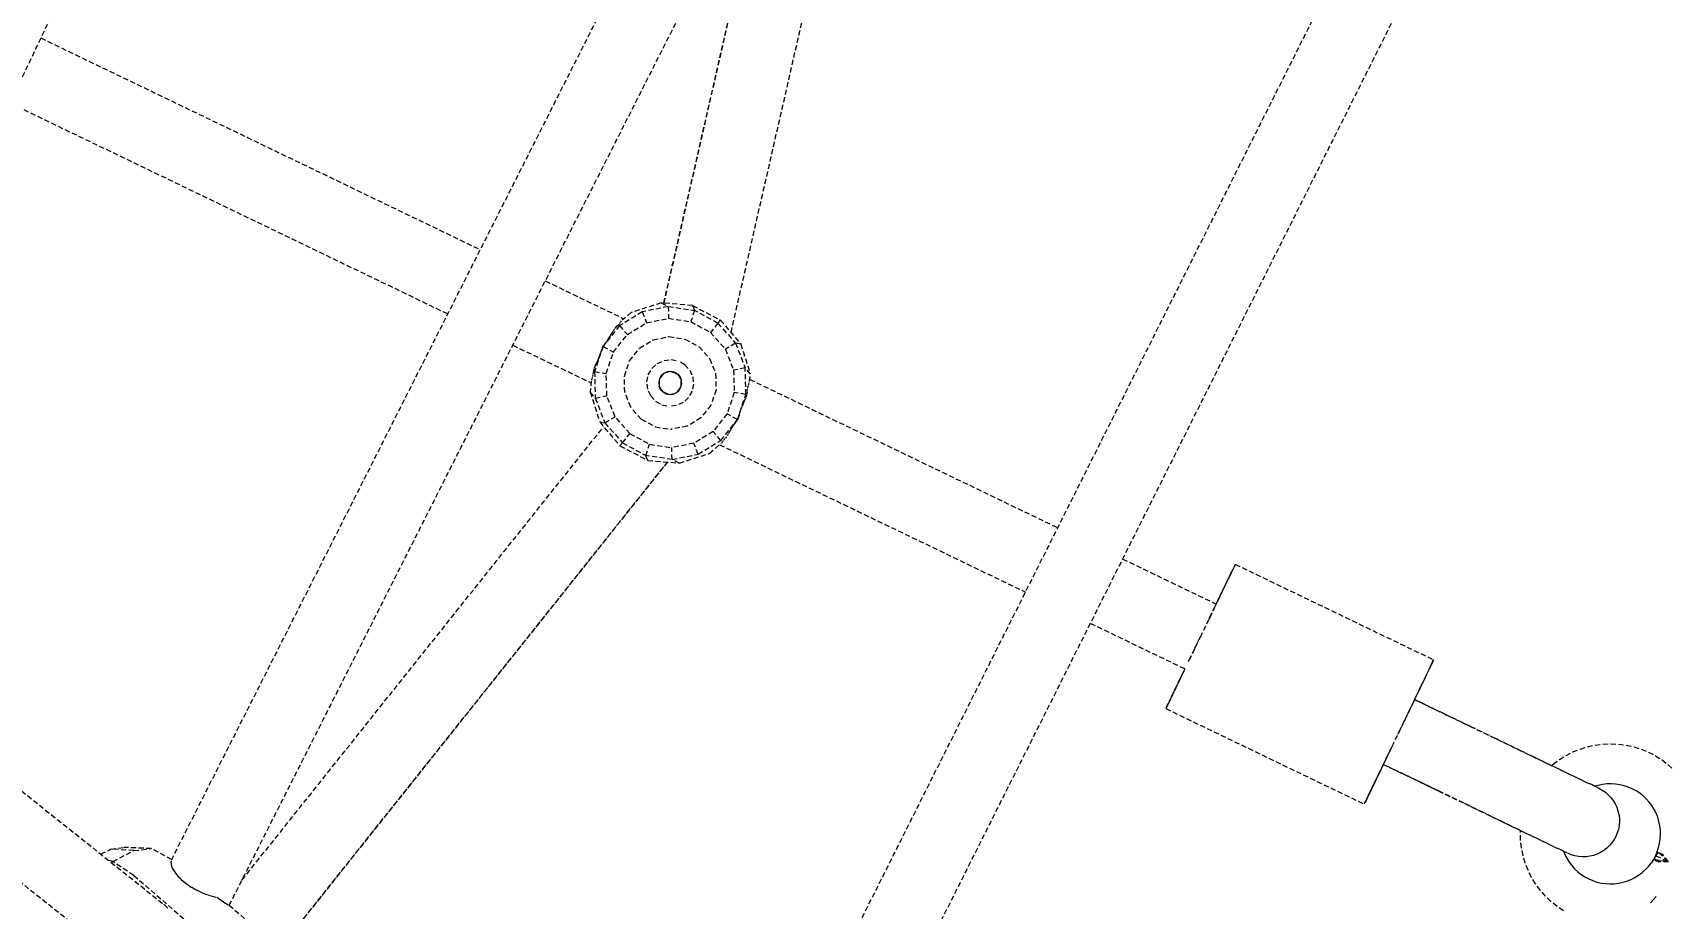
# Model space of a CAD drawing. Header units: millimetres. Extents: x -3111 to 2953, y -2449 to 2811.
# Drawn here: x 872.5 to 1281.8, y -291.8 to -73.1 of the extents above; entities that cross this region are included whole.
import ezdxf

# ---------------------------------------------------------------- set-up
doc = ezdxf.new("R2010")
doc.units = ezdxf.units.MM
doc.linetypes.add('HIDDEN', pattern=[1.905, 1.27, -0.635])
for name, color, linetype in [('DIKOM_ЗОНА', 90, 'Continuous'), ('DIKOM_ОБЪЕКТ', 7, 'Continuous'), ('DIKOM_РАЗМЕР_ОБЪЕКТА', 7, 'Continuous')]:
    doc.layers.add(name, color=color, linetype=linetype)
doc.styles.add('style1', font='arialbd.ttf', dxfattribs={"width": 0.8})
doc.dimstyles.new('1-50', dxfattribs={"dimtxt": 300, "dimasz": 200, "dimexe": 100, "dimexo": 0, "dimgap": 100, "dimtad": 1, "dimtxsty": 'style1', "dimcen": 200, "dimclrd": 7, "dimclre": 7, "dimclrt": 7, "dimadec": 1, "dimazin": 2, "dimtfac": 1, "dimtmove": 0, "dimatfit": 2, "dimfxl": 0, "dimlwd": 25, "dimlwe": 18, "dimarcsym": 0})

# ---------------------------------------------------------------- blocks, each defined once
blk = doc.blocks.new('*D0')
at = {"layer": 'Defpoints', "color": 0, "transparency": 16777216}
for p in [(1362.98, 623.05), (-717.19, -260.39)]:
    blk.add_point(p, dxfattribs=at)
at = {"layer": 'DIKOM_РАЗМЕР_ОБЪЕКТА', "color": 7, "lineweight": 25, "transparency": 16777216}
for p, q in [((1362.98, 623.05), (2780.32, 1224.99)), ((-533.11, -182.21), (1178.9, 544.87))]:
    blk.add_line(p, q, dxfattribs=at)
at = {"layer": 'DIKOM_РАЗМЕР_ОБЪЕКТА', "color": 7, "transparency": 16777216}
for points in [[(1165.87, 575.55), (1191.93, 514.19), (1362.98, 623.05)], [(-546.14, -151.53), (-520.08, -212.89), (-717.19, -260.39)]]:
    blk.add_solid(points, dxfattribs=at)
at = {"layer": 'DIKOM_РАЗМЕР_ОБЪЕКТА', "color": 7, "transparency": 16777216, "insert": (2050.93, 1228.64), "char_height": 300, "attachment_point": 5, "rotation": 23.0107, "style": 'style1'}
blk.add_mtext('{\\fArial|b0|i0|c204|p34;\\H1.16667x;∅2260}', dxfattribs=at)

msp = doc.modelspace()

# ---------------------------------------------------------------- linework, layer by layer
at = {"layer": 'DIKOM_ЗОНА', "color": 3, "lineweight": 15}
msp.add_circle((322.894, 181.327), 2629.975, dxfattribs=at)
at = {"layer": 'DIKOM_ОБЪЕКТ', "color": 7, "linetype": 'HIDDEN', "lineweight": 15}
for p, q in [((907.178, -279.714), (1039.977, -17.374)), ((921.63, -291.021), (1057.248, -23.111)), ((1030.19, -140.603), (1056.808, -23.98)), ((1030.252, -140.608), (1056.861, -23.875)), ((1046.979, -147.944), (1075.441, -23.324)), ((1036.16, -380.935), (1200.958, -52.509)), ((882.705, -57.186), (861.698, -101.459)), ((1050.79, -391.913), (1218.139, -58.404)), ((874.554, -74.365), (984.36, -127.244)), ((866.849, -90.603), (976.241, -143.284)), ((1000.58, -135.056), (1020.193, -144.501)), ((1024.805, -142.757), (1019.142, -146.218)), ((1022.052, -142.932), (1019.794, -144.838)), ((1029.533, -140.547), (1022.052, -142.932)), ((1031.31, -141.442), (1024.805, -142.757)), ((1024.805, -142.757), (1025.882, -145.502)), ((1037.358, -141.207), (1029.533, -140.547)), ((1029.533, -140.547), (1031.31, -141.442)), ((1031.31, -141.442), (1037.872, -142.431)), ((1031.31, -141.442), (1031.383, -144.389)), ((1037.872, -142.431), (1036.933, -145.226)), ((1037.358, -141.207), (1044.334, -144.811)), ((1037.358, -141.207), (1037.872, -142.431)), ((1043.701, -145.605), (1037.872, -142.431)), ((1019.142, -146.218), (1015.004, -151.406)), ((1017.654, -147.458), (1017.769, -147.263)), ((1017.769, -147.263), (1017.97, -146.893)), ((1018.056, -146.807), (1018.213, -146.652)), ((1018.213, -146.652), (1018.566, -146.286)), ((1018.566, -146.286), (1018.703, -146.145)), ((1018.704, -146.145), (1019.004, -145.817)), ((1019.12, -145.691), (1019.364, -145.406)), ((1019.142, -146.218), (1021.093, -148.428)), ((1019.458, -145.296), (1019.642, -145.057)), ((1021.093, -148.428), (1025.882, -145.502)), ((1025.882, -145.502), (1031.383, -144.389)), ((1031.383, -144.389), (1036.933, -145.226)), ((1036.933, -145.226), (1041.863, -147.91)), ((1043.701, -145.605), (1041.863, -147.91)), ((1044.334, -144.811), (1043.701, -145.605)), ((1043.701, -145.605), (1048.092, -150.581)), ((1044.334, -144.811), (1049.4, -150.811)), ((992.461, -151.095), (1011.982, -160.496)), ((1015.004, -151.406), (1012.89, -157.697)), ((1014.914, -151.532), (1015.043, -151.278)), ((1015.004, -151.406), (1017.593, -152.816)), ((1015.249, -151.015), (1015.077, -151.235)), ((1015.67, -150.449), (1015.249, -151.015)), ((1015.834, -150.229), (1015.67, -150.449)), ((1016.23, -149.669), (1015.834, -150.229)), ((1016.384, -149.452), (1016.23, -149.669)), ((1016.384, -149.452), (1016.752, -148.905)), ((1016.752, -148.905), (1016.894, -148.693)), ((1016.895, -148.693), (1017.228, -148.165)), ((1017.228, -148.165), (1017.358, -147.96)), ((1017.358, -147.96), (1017.654, -147.458)), ((1017.593, -152.816), (1021.093, -148.428)), ((1024.125, -151.865), (1027.556, -149.768)), ((1027.556, -149.768), (1031.498, -148.971)), ((1031.498, -148.971), (1035.474, -149.57)), ((1035.474, -149.57), (1039.005, -151.493)), ((1041.863, -147.91), (1045.577, -152.119)), ((1048.092, -150.581), (1045.577, -152.119)), ((1049.4, -150.811), (1048.092, -150.581)), ((1048.092, -150.581), (1050.517, -156.759)), ((1049.4, -150.811), (1051.785, -158.292)), ((1013.435, -155.415), (1013.334, -155.634)), ((1013.692, -154.816), (1013.435, -155.415)), ((1013.792, -154.582), (1013.692, -154.816)), ((1014.044, -153.953), (1013.792, -154.582)), ((1014.142, -153.709), (1014.044, -153.953)), ((1014.385, -153.058), (1014.142, -153.709)), ((1014.48, -152.804), (1014.385, -153.058)), ((1014.712, -152.139), (1014.48, -152.804)), ((1014.802, -151.879), (1014.712, -152.139)), ((1014.802, -151.879), (1014.914, -151.532)), ((1015.806, -158.137), (1017.593, -152.816)), ((1020.338, -158.82), (1021.618, -155.008)), ((1021.618, -155.008), (1024.125, -151.865)), ((1028.567, -155.669), (1030.235, -154.912)), ((1030.235, -154.912), (1032.053, -154.709)), ((1032.053, -154.709), (1033.842, -155.076)), ((1035.429, -155.978), (1033.842, -155.076)), ((1039.005, -151.493), (1041.666, -154.508)), ((1041.666, -154.508), (1043.135, -158.251)), ((1045.577, -152.119), (1047.627, -157.343)), ((1012.175, -159.567), (1012.084, -159.85)), ((1012.305, -159.101), (1012.211, -159.457)), ((1012.437, -158.537), (1012.341, -158.962)), ((1012.57, -157.882), (1012.474, -158.372)), ((1012.607, -157.691), (1012.57, -157.882)), ((1012.701, -157.144), (1012.607, -157.691)), ((1012.738, -156.93), (1012.701, -157.144)), ((1012.973, -156.399), (1012.751, -156.843)), ((1012.89, -157.697), (1013.056, -164.332)), ((1012.89, -157.697), (1015.806, -158.137)), ((1013.074, -156.197), (1012.973, -156.399)), ((1013.334, -155.634), (1013.074, -156.197)), ((1015.946, -163.748), (1015.806, -158.137)), ((1020.438, -162.84), (1020.338, -158.82)), ((1025.95, -160.288), (1026.316, -158.493)), ((1026.316, -158.493), (1027.218, -156.903)), ((1027.218, -156.903), (1028.567, -155.669)), ((1029.095, -159.535), (1028.914, -160.419)), ((1029.539, -158.753), (1029.095, -159.535)), ((1029.351, -159.169), (1029.182, -159.382)), ((1029.514, -158.964), (1029.351, -159.169)), ((1029.974, -158.389), (1029.515, -158.964)), ((1030.202, -158.146), (1029.539, -158.753)), ((1031.023, -157.774), (1030.202, -158.146)), ((1031.117, -157.867), (1030.357, -158.076)), ((1031.917, -157.673), (1031.023, -157.774)), ((1031.486, -157.766), (1031.117, -157.867)), ((1031.759, -157.691), (1031.486, -157.766)), ((1033.252, -158.175), (1031.916, -157.674)), ((1032.798, -157.854), (1031.917, -157.673)), ((1033.579, -158.298), (1032.798, -157.854)), ((1032.798, -157.854), (1033.445, -158.222)), ((1033.579, -158.298), (1034.378, -159.508)), ((1033.579, -158.298), (1034.185, -158.96)), ((1034.185, -158.96), (1034.557, -159.779)), ((1034.185, -158.96), (1034.489, -159.629)), ((1035.429, -155.978), (1036.66, -157.324)), ((1036.66, -157.324), (1037.417, -158.987)), ((1037.417, -158.987), (1037.624, -160.803)), ((1043.135, -158.251), (1043.235, -162.271)), ((1050.517, -156.759), (1047.627, -157.343)), ((1047.627, -157.343), (1047.767, -162.954)), ((1051.785, -158.292), (1050.517, -156.759)), ((1050.682, -163.394), (1050.517, -156.759)), ((1051.627, -160.17), (1051.785, -158.292)), ((1012.025, -159.988), (1011.788, -162.799)), ((1011.788, -162.799), (1014.173, -170.281)), ((1011.788, -162.799), (1013.056, -164.332)), ((1021.907, -166.583), (1020.438, -162.84)), ((1026.156, -162.104), (1025.95, -160.288)), ((1026.912, -163.767), (1026.156, -162.104)), ((1028.914, -160.419), (1029.015, -161.313)), ((1029.01, -160.869), (1028.998, -161.137)), ((1029.043, -160.098), (1029.01, -160.869)), ((1029.388, -162.131), (1029.015, -161.313)), ((1029.055, -159.823), (1029.043, -160.098)), ((1029.388, -162.131), (1029.079, -161.45)), ((1029.994, -162.793), (1029.181, -161.561)), ((1029.388, -162.131), (1029.994, -162.793)), ((1029.994, -162.793), (1030.775, -163.237)), ((1030.775, -163.237), (1030.111, -162.86)), ((1030.427, -162.956), (1031.393, -163.319)), ((1030.775, -163.237), (1031.655, -163.417)), ((1031.393, -163.319), (1031.656, -163.417)), ((1031.655, -163.417), (1032.55, -163.318)), ((1031.798, -163.402), (1031.994, -163.348)), ((1031.994, -163.348), (1033.018, -163.067)), ((1032.55, -163.318), (1033.371, -162.945)), ((1033.018, -163.067), (1033.225, -163.011)), ((1033.371, -162.945), (1034.034, -162.338)), ((1033.492, -162.834), (1033.838, -162.401)), ((1033.838, -162.401), (1033.997, -162.203)), ((1033.997, -162.203), (1034.392, -161.708)), ((1034.034, -162.338), (1034.478, -161.555)), ((1034.478, -161.555), (1034.658, -160.672)), ((1034.513, -161.372), (1034.549, -160.586)), ((1034.549, -160.586), (1034.561, -160.314)), ((1034.658, -160.672), (1034.557, -159.779)), ((1034.561, -160.314), (1034.577, -159.948)), ((1037.257, -162.598), (1036.355, -164.188)), ((1037.624, -160.803), (1037.257, -162.598)), ((1043.235, -162.271), (1041.955, -166.083)), ((1047.767, -162.954), (1045.979, -168.275)), ((1050.682, -163.394), (1047.767, -162.954)), ((1048.569, -169.685), (1050.682, -163.394)), ((1050.883, -163.424), (1050.788, -164.042)), ((1050.914, -163.224), (1050.883, -163.424)), ((1051.014, -162.645), (1050.914, -163.224)), ((1051.045, -162.463), (1051.146, -161.946)), ((1051.178, -161.783), (1051.279, -161.335)), ((1051.31, -161.193), (1051.409, -160.817)), ((1051.441, -160.698), (1051.538, -160.399)), ((1051.67, -159.659), (1128.602, -196.708)), ((1013.056, -164.332), (1015.946, -163.748)), ((1013.056, -164.332), (1015.48, -170.51)), ((1017.996, -168.972), (1015.946, -163.748)), ((1024.567, -169.598), (1021.907, -166.583)), ((1026.912, -163.767), (1028.144, -165.114)), ((1028.144, -165.114), (1029.73, -166.015)), ((1029.73, -166.015), (1031.52, -166.382)), ((1033.338, -166.179), (1031.52, -166.382)), ((1035.006, -165.421), (1033.338, -166.179)), ((1036.355, -164.188), (1035.006, -165.421)), ((1041.955, -166.083), (1039.447, -169.227)), ((1049.053, -168.374), (1049.298, -167.67)), ((1049.298, -167.67), (1049.375, -167.449)), ((1049.375, -167.449), (1049.632, -166.76)), ((1049.632, -166.76), (1049.713, -166.544)), ((1049.713, -166.544), (1049.979, -165.879)), ((1049.979, -165.879), (1050.062, -165.67)), ((1050.062, -165.67), (1050.334, -165.037)), ((1050.334, -165.037), (1050.42, -164.837)), ((1050.42, -164.837), (1050.694, -164.243)), ((1050.694, -164.243), (1050.781, -164.056)), ((924.81, -284.738), (1015.166, -171.457)), ((1014.173, -170.281), (1019.239, -176.28)), ((1014.173, -170.281), (1015.48, -170.51)), ((1015.48, -170.51), (1017.996, -168.972)), ((1015.48, -170.51), (1019.872, -175.486)), ((1021.71, -173.181), (1017.996, -168.972)), ((1024.567, -169.598), (1028.099, -171.521)), ((1028.099, -171.521), (1032.075, -172.12)), ((1036.016, -171.324), (1032.075, -172.12)), ((1039.447, -169.227), (1036.016, -171.324)), ((1045.979, -168.275), (1042.48, -172.663)), ((1044.431, -174.873), (1048.569, -169.685)), ((1048.569, -169.685), (1045.979, -168.275)), ((1047.129, -171.87), (1046.776, -172.427)), ((1047.24, -171.695), (1047.129, -171.87)), ((1047.24, -171.695), (1047.628, -171.117)), ((1047.628, -171.117), (1047.749, -170.936)), ((1047.749, -170.936), (1048.169, -170.344)), ((1048.169, -170.344), (1048.3, -170.158)), ((1048.3, -170.158), (1048.509, -169.877)), ((1048.682, -169.53), (1048.51, -169.876)), ((1048.75, -169.308), (1048.687, -169.52)), ((1048.981, -168.597), (1048.75, -169.308)), ((1049.053, -168.374), (1048.981, -168.597)), ((1019.239, -176.28), (1019.872, -175.486)), ((1019.872, -175.486), (1021.71, -173.181)), ((1019.872, -175.486), (1025.7, -178.66)), ((1021.71, -173.181), (1026.639, -175.865)), ((1025.7, -178.66), (1026.639, -175.865)), ((1026.639, -175.865), (1032.189, -176.702)), ((1037.691, -175.589), (1032.189, -176.702)), ((1042.48, -172.663), (1037.691, -175.589)), ((1038.768, -178.334), (1037.691, -175.589)), ((1038.768, -178.334), (1044.431, -174.873)), ((1041.522, -178.159), (1044.514, -175.632)), ((1044.431, -174.873), (1042.48, -172.663)), ((1044.114, -175.97), (1120.54, -212.774)), ((1044.788, -175.255), (1044.595, -175.506)), ((1045.107, -174.875), (1044.85, -175.175)), ((1045.504, -174.435), (1045.187, -174.78)), ((1045.885, -174.035), (1045.604, -174.326)), ((1046.28, -173.281), (1046.011, -173.778)), ((1046.678, -172.594), (1046.365, -173.124)), ((1046.776, -172.427), (1046.678, -172.594)), ((1019.239, -176.28), (1026.215, -179.884)), ((1026.215, -179.884), (1025.7, -178.66)), ((1032.263, -179.649), (1025.7, -178.66)), ((1026.215, -179.884), (1034.04, -180.544)), ((1032.263, -179.649), (1032.189, -176.702)), ((1032.263, -179.649), (1038.768, -178.334)), ((1034.04, -180.544), (1032.263, -179.649)), ((1034.04, -180.544), (1041.522, -178.159)), ((1031.068, -180.294), (931.988, -304.617)), ((931.991, -304.626), (1031.139, -180.299)), ((1144.822, -204.519), (1168.171, -215.763)), ((1172.32, -207.148), (1168.171, -215.763)), ((1168.171, -215.763), (1172.32, -207.148)), ((1168.321, -215.452), (1171.574, -208.696)), ((1171.574, -208.696), (1171.087, -209.708)), ((1171.988, -207.838), (1171.574, -208.696)), ((1172.32, -207.148), (1171.988, -207.838)), ((1172.108, -207.588), (1171.988, -207.838)), ((1172.32, -207.148), (1172.217, -207.361)), ((1172.582, -206.604), (1172.32, -207.148)), ((1172.582, -206.604), (1172.32, -207.148)), ((1172.774, -206.205), (1172.582, -206.604)), ((1172.774, -206.205), (1172.582, -206.604)), ((1172.897, -205.95), (1172.774, -206.205)), ((1172.897, -205.95), (1172.774, -206.205)), ((1172.95, -205.84), (1222.503, -229.704)), ((1169.947, -212.075), (1169.009, -214.024)), ((1169.947, -212.075), (1169.313, -213.392)), ((1170.54, -210.843), (1169.947, -212.075)), ((1171.087, -209.708), (1170.345, -211.25)), ((1170.355, -211.228), (1171.087, -209.708)), ((1171.087, -209.708), (1170.54, -210.843)), ((1166.538, -219.154), (1168.241, -215.618)), ((1167.871, -216.387), (1167.097, -217.994)), ((1168.497, -215.087), (1167.478, -217.202)), ((1168.42, -215.247), (1167.871, -216.387)), ((1168.575, -214.924), (1168.478, -215.125)), ((1169.313, -213.392), (1168.616, -214.839)), ((1136.759, -220.585), (1160.372, -231.957)), ((1166.283, -219.684), (1165.519, -221.271)), ((1166.606, -219.012), (1166.329, -219.587)), ((1166.565, -219.099), (1166.359, -219.526)), ((1166.925, -218.35), (1166.635, -218.953)), ((1167.097, -217.994), (1166.725, -218.766)), ((1163.625, -225.202), (1163.852, -224.731)), ((1165.519, -221.271), (1163.852, -224.731)), ((1163.852, -224.731), (1164.225, -223.956)), ((1161.447, -229.726), (1162.723, -227.076)), ((1162.714, -227.094), (1161.447, -229.726)), ((1161.447, -229.726), (1162.23, -228.101)), ((1162.23, -228.101), (1162.742, -227.036)), ((1162.772, -226.974), (1162.986, -226.53)), ((1163.025, -226.449), (1163.601, -225.253)), ((1163.025, -226.449), (1163.391, -225.687)), ((1159.23, -234.328), (1159.835, -233.072)), ((1160.372, -231.957), (1159.694, -233.364)), ((1159.708, -233.335), (1160.372, -231.957)), ((1161.275, -230.081), (1161.447, -229.726)), ((1221.541, -231.702), (1219.758, -235.406)), ((1221.128, -232.56), (1220.641, -233.571)), ((1221.541, -231.702), (1221.128, -232.56)), ((1221.294, -232.214), (1221.541, -231.702)), ((1221.873, -231.012), (1221.541, -231.702)), ((1221.541, -231.702), (1221.661, -231.452)), ((1221.661, -231.452), (1222.278, -230.172)), ((1221.671, -231.431), (1222.503, -229.704)), ((1221.674, -231.425), (1222.45, -229.814)), ((1221.674, -231.426), (1222.45, -229.814)), ((1222.327, -230.069), (1221.761, -231.245)), ((1222.135, -230.468), (1221.767, -231.233)), ((1222.135, -230.468), (1221.767, -231.233)), ((1221.873, -231.012), (1222.135, -230.468)), ((1222.135, -230.468), (1221.873, -231.012)), ((1221.97, -230.812), (1222.327, -230.069)), ((1222.135, -230.468), (1222.327, -230.069)), ((1222.327, -230.069), (1222.135, -230.468)), ((1222.327, -230.069), (1222.45, -229.814)), ((1222.45, -229.814), (1222.327, -230.069)), ((836.957, -236.3), (905.243, -290.756)), ((1159.2, -234.392), (1156.223, -240.572)), ((1156.223, -240.572), (1159.2, -234.392)), ((1156.969, -239.023), (1158.288, -236.285)), ((1158.185, -236.5), (1156.969, -239.023)), ((1157.456, -238.012), (1158.003, -236.877)), ((1158.003, -236.877), (1158.596, -235.645)), ((1158.596, -235.645), (1159.23, -234.328)), ((1159.23, -234.328), (1159.708, -233.336)), ((1218.867, -237.255), (1216.118, -242.963)), ((1217.725, -239.626), (1218.867, -237.255)), ((1218.867, -237.255), (1218.372, -238.283)), ((1218.525, -237.965), (1218.867, -237.255)), ((1218.867, -237.255), (1219.501, -235.939)), ((1219.501, -235.939), (1218.867, -237.255)), ((1220.094, -234.707), (1219.501, -235.939)), ((1219.501, -235.939), (1219.758, -235.406)), ((1220.641, -233.571), (1220.094, -234.707)), ((1156.06, -240.911), (1155.594, -241.879)), ((1156.057, -240.917), (1155.647, -241.769)), ((1155.647, -241.769), (1156.058, -240.917)), ((1155.77, -241.515), (1155.962, -241.116)), ((1155.962, -241.116), (1156.223, -240.572)), ((1156.06, -240.911), (1156.223, -240.572)), ((1156.223, -240.572), (1156.556, -239.882)), ((1156.223, -240.572), (1156.478, -240.043)), ((1156.556, -239.882), (1156.969, -239.023)), ((1156.969, -239.023), (1157.456, -238.012)), ((1217.424, -240.251), (1215.223, -244.822)), ((1217.424, -240.251), (1216.65, -241.858)), ((1217.613, -239.858), (1217.424, -240.251)), ((1218.169, -238.703), (1217.725, -239.625)), ((1217.915, -239.717), (1217.725, -239.626)), ((1217.725, -239.627), (1250.292, -255.311)), ((1220.259, -240.846), (1217.915, -239.717)), ((1224.871, -243.066), (1218.041, -239.777)), ((1218.329, -238.373), (1218.169, -238.703)), ((893.865, -304.705), (817.716, -243.978)), ((1155.594, -241.879), (1205.147, -265.743)), ((1155.647, -241.769), (1155.77, -241.515)), ((1155.647, -241.769), (1155.77, -241.515)), ((1215.072, -245.135), (1214.496, -246.331)), ((1215.343, -244.571), (1215.072, -245.135)), ((1216.65, -241.858), (1215.374, -244.508)), ((1216.65, -241.858), (1215.383, -244.49)), ((1215.867, -243.483), (1215.46, -244.329)), ((1216.47, -242.231), (1215.867, -243.483)), ((1216.65, -241.858), (1216.564, -242.037)), ((1231.579, -246.297), (1224.871, -243.066)), ((1214.245, -246.853), (1212.578, -250.313)), ((1213.825, -247.724), (1213.505, -248.39)), ((1214.245, -246.853), (1213.872, -247.627)), ((1214.472, -246.382), (1214.245, -246.853)), ((1238.125, -249.449), (1231.579, -246.297)), ((1244.292, -252.407), (1237.834, -249.309)), ((1211.738, -252.058), (1209.685, -256.321)), ((1212.104, -251.298), (1209.925, -255.822)), ((1211.532, -252.485), (1209.925, -255.822)), ((1211, -253.59), (1210.226, -255.197)), ((1210.849, -253.904), (1210.973, -253.647)), ((1211.783, -251.965), (1211.517, -252.517)), ((1211.792, -251.946), (1211.63, -252.283)), ((1212.29, -250.912), (1211.86, -251.805)), ((1212.578, -250.313), (1212.308, -250.874)), ((1245.223, -252.854), (1244.292, -252.407)), ((1245.223, -252.854), (1246.182, -253.317)), ((1246.182, -253.317), (1247.165, -253.79)), ((1253.911, -254.632), (1255.561, -253.599)), ((1255.561, -253.599), (1257.295, -252.713)), ((1257.295, -252.713), (1259.099, -251.979)), ((1259.099, -251.979), (1260.958, -251.404)), ((1260.958, -251.404), (1262.861, -250.993)), ((1262.861, -250.993), (1264.793, -250.747)), ((1264.793, -250.747), (1266.738, -250.669)), ((1266.738, -250.669), (1268.683, -250.76)), ((1268.683, -250.76), (1270.613, -251.018)), ((1270.613, -251.018), (1272.513, -251.442)), ((1272.513, -251.442), (1274.369, -252.029)), ((1274.369, -252.029), (1276.168, -252.774)), ((1276.168, -252.774), (1277.895, -253.672)), ((1277.895, -253.672), (1279.539, -254.716)), ((1205.515, -264.98), (1209.183, -257.364)), ((1209.158, -257.415), (1205.515, -264.98)), ((1209.07, -257.599), (1205.536, -264.936)), ((1206.245, -263.465), (1209.866, -255.946)), ((1209.481, -256.745), (1208.784, -258.192)), ((1210.037, -255.59), (1209.481, -256.745)), ((1209.925, -255.822), (1209.481, -256.745)), ((1209.603, -256.491), (1209.925, -255.822)), ((1209.925, -255.822), (1209.806, -256.071)), ((1210.241, -255.974), (1209.925, -255.822)), ((1209.926, -255.821), (1242.494, -271.504)), ((1210.226, -255.197), (1210.065, -255.532)), ((1217.071, -259.263), (1210.241, -255.974)), ((1210.626, -254.368), (1210.839, -253.925)), ((1247.165, -253.79), (1248.166, -254.272)), ((1248.166, -254.272), (1249.179, -254.76)), ((1249.179, -254.76), (1250.198, -255.251)), ((1250.198, -255.251), (1251.219, -255.742)), ((1250.292, -255.311), (1251.252, -255.771)), ((1251.219, -255.742), (1252.005, -256.121)), ((1251.252, -255.771), (1252.206, -256.231)), ((1251.996, -256.129), (1252.357, -255.805)), ((1252.326, -256.288), (1253.151, -256.685)), ((1252.357, -255.805), (1253.911, -254.632)), ((1253.151, -256.685), (1254.08, -257.133)), ((1254.08, -257.133), (1254.317, -257.247)), ((1254.317, -257.247), (1255.283, -257.712)), ((1255.283, -257.712), (1256.221, -258.164)), ((1279.539, -254.716), (1281.086, -255.898)), ((1281.086, -255.898), (1282.525, -257.209)), ((1208.807, -258.144), (1205.777, -264.436)), ((1208.594, -258.588), (1205.777, -264.436)), ((1207.01, -261.876), (1206.523, -262.887)), ((1208.559, -258.658), (1207.01, -261.876)), ((1207.557, -260.741), (1207.01, -261.876)), ((1208.495, -258.791), (1207.557, -260.741)), ((1208.47, -258.843), (1207.557, -260.741)), ((1208.15, -259.509), (1207.557, -260.741)), ((1208.464, -258.858), (1208.15, -259.509)), ((1208.784, -258.192), (1208.47, -258.843)), ((1223.779, -262.493), (1217.071, -259.263)), ((1223.53, -262.374), (1219.836, -260.595)), ((1256.094, -258.102), (1256.725, -258.407)), ((1256.725, -258.407), (1257.544, -258.801)), ((1257.544, -258.801), (1258.324, -259.177)), ((1258.324, -259.177), (1258.828, -259.419)), ((1258.828, -259.419), (1259.611, -259.796)), ((1259.069, -259.535), (1260.037, -259.989)), ((1260.037, -259.989), (1260.715, -260.315)), ((1260.715, -260.315), (1261.334, -260.613)), ((1261.89, -260.881), (1261.334, -260.613)), ((1262.38, -261.117), (1261.89, -260.881)), ((1262.801, -261.32), (1262.38, -261.117)), ((1263.581, -261.055), (1262.763, -261.302)), ((1263.15, -261.488), (1262.801, -261.32)), ((1263.426, -261.621), (1263.15, -261.488)), ((1263.627, -261.718), (1263.426, -261.621)), ((1263.482, -261.648), (1263.665, -261.736)), ((1264.648, -260.833), (1263.581, -261.055)), ((1263.8, -261.801), (1264.627, -262.253)), ((1265.731, -260.704), (1264.648, -260.833)), ((1266.821, -260.67), (1265.731, -260.704)), ((1267.909, -260.731), (1266.821, -260.67)), ((1268.989, -260.887), (1267.909, -260.731)), ((1270.05, -261.136), (1268.989, -260.887)), ((1271.086, -261.477), (1270.05, -261.136)), ((1272.088, -261.907), (1271.086, -261.477)), ((1273.049, -262.422), (1272.088, -261.907)), ((1205.2, -265.633), (1205.323, -265.379)), ((1205.2, -265.633), (1205.323, -265.379)), ((1205.323, -265.379), (1205.515, -264.98)), ((1205.515, -264.98), (1205.323, -265.379)), ((1205.777, -264.436), (1205.515, -264.98)), ((1206.109, -263.745), (1205.777, -264.436)), ((1206.523, -262.887), (1206.109, -263.745)), ((1230.018, -265.498), (1223.53, -262.374)), ((1236.472, -268.619), (1230.018, -265.498)), ((1264.627, -262.253), (1265.404, -262.789)), ((1265.404, -262.789), (1266.119, -263.403)), ((1266.119, -263.403), (1266.766, -264.089)), ((1266.766, -264.089), (1267.338, -264.838)), ((1267.338, -264.838), (1267.829, -265.644)), ((1267.829, -265.644), (1268.232, -266.496)), ((1273.962, -263.02), (1273.049, -262.422)), ((1274.818, -263.694), (1273.962, -263.02)), ((1275.613, -264.441), (1274.818, -263.694)), ((1276.34, -265.254), (1275.613, -264.441)), ((1276.993, -266.127), (1276.34, -265.254)), ((1237.404, -269.068), (1236.472, -268.619)), ((1237.404, -269.068), (1238.365, -269.531)), ((1238.365, -269.531), (1239.35, -270.005)), ((1239.35, -270.005), (1240.353, -270.488)), ((1268.232, -266.496), (1268.544, -267.386)), ((1268.544, -267.386), (1268.761, -268.304)), ((1268.761, -268.304), (1268.881, -269.239)), ((1268.881, -269.239), (1268.903, -270.182)), ((1277.568, -267.054), (1276.993, -266.127)), ((1278.059, -268.028), (1277.568, -267.054)), ((1278.463, -269.04), (1278.059, -268.028)), ((1278.778, -270.084), (1278.463, -269.04)), ((1279.001, -271.152), (1278.778, -270.084)), ((1240.353, -270.488), (1241.367, -270.976)), ((1241.367, -270.976), (1242.389, -271.468)), ((1242.389, -271.468), (1243.41, -271.96)), ((1242.494, -271.504), (1243.512, -271.996)), ((1243.41, -271.96), (1244.196, -272.339)), ((1243.512, -271.996), (1244.527, -272.485)), ((1244.168, -272.809), (1244.196, -272.326)), ((1244.221, -274.755), (1244.168, -272.809)), ((1244.527, -272.485), (1245.53, -272.968)), ((1245.53, -272.968), (1246.517, -273.444)), ((1246.312, -273.345), (1247.483, -273.909)), ((1247.483, -273.909), (1248.422, -274.361)), ((1247.688, -274.007), (1248.072, -274.192)), ((1248.072, -274.192), (1249.329, -274.798)), ((1267.996, -273.811), (1267.577, -274.624)), ((1268.379, -272.951), (1267.996, -273.811)), ((1268.65, -272.048), (1268.379, -272.951)), ((1268.826, -271.122), (1268.65, -272.048)), ((1268.903, -270.182), (1268.826, -271.122)), ((1279.13, -272.235), (1279.001, -271.152)), ((1279.103, -274.413), (1279.164, -273.325)), ((1279.164, -273.325), (1279.13, -272.235)), ((889.57, -278.257), (892.064, -276.962)), ((889.572, -278.259), (892.064, -276.962)), ((892.064, -276.962), (895.397, -276.573)), ((897.801, -277.357), (892.064, -276.962)), ((892.578, -280.076), (897.801, -277.357)), ((902.157, -276.849), (895.397, -276.573)), ((897.801, -277.357), (902.157, -276.849)), ((907.239, -279.593), (902.157, -276.849)), ((1244.442, -276.689), (1244.221, -274.755)), ((1244.829, -278.597), (1244.442, -276.689)), ((1249.329, -274.798), (1250.199, -275.217)), ((1249.443, -274.853), (1249.744, -274.998)), ((1249.744, -274.998), (1250.524, -275.374)), ((1250.524, -275.374), (1251.261, -275.729)), ((1251.261, -275.729), (1252.244, -276.215)), ((1252.244, -276.215), (1252.924, -276.542)), ((1252.924, -276.542), (1253.544, -276.841)), ((1254.101, -277.109), (1253.544, -276.841)), ((1254.591, -277.345), (1254.101, -277.109)), ((1255.013, -277.548), (1254.591, -277.345)), ((1254.956, -277.52), (1255.271, -278.31)), ((1255.363, -277.717), (1255.013, -277.548)), ((1255.271, -278.31), (1255.763, -279.284)), ((1255.639, -277.85), (1255.363, -277.717)), ((1255.841, -277.947), (1255.639, -277.85)), ((1256.884, -278.393), (1256.014, -278.03)), ((1263.339, -278.235), (1262.45, -278.549)), ((1264.191, -277.831), (1263.339, -278.235)), ((1264.995, -277.339), (1264.191, -277.831)), ((1265.744, -276.766), (1264.995, -277.339)), ((1266.428, -276.117), (1265.744, -276.766)), ((1267.042, -275.401), (1266.428, -276.117)), ((1267.577, -274.624), (1267.042, -275.401)), ((1278.357, -277.59), (1277.927, -278.592)), ((1278.03, -278.642), (1278.668, -277.828)), ((1278.357, -277.59), (1278.698, -276.554)), ((1278.668, -277.828), (1281.165, -280.152)), ((1278.668, -277.828), (1279.097, -277.995)), ((1278.698, -276.554), (1278.947, -275.493)), ((1278.947, -275.493), (1279.103, -274.413)), ((1281.165, -280.152), (1279.097, -277.995)), ((1279.097, -277.995), (1279.676, -278.219)), ((1281.165, -280.152), (1279.676, -278.219)), ((892.578, -280.076), (891.557, -279.841)), ((892.226, -280.375), (892.578, -280.076)), ((897.8, -283.588), (892.578, -280.076)), ((907.076, -280.344), (907.109, -280.769)), ((907.084, -280.008), (907.087, -280.222)), ((907.113, -280.788), (907.221, -281.238)), ((907.227, -281.256), (907.403, -281.724)), ((907.411, -281.742), (907.664, -282.232)), ((907.675, -282.249), (908.011, -282.765)), ((1245.38, -280.464), (1244.829, -278.597)), ((1246.091, -282.277), (1245.38, -280.464)), ((1246.955, -284.022), (1246.091, -282.277)), ((1255.763, -279.284), (1256.337, -280.21)), ((1256.337, -280.21), (1256.99, -281.084)), ((1257.788, -278.663), (1256.884, -278.393)), ((1256.99, -281.084), (1257.717, -281.897)), ((1257.717, -281.897), (1258.511, -282.644)), ((1258.715, -278.836), (1257.788, -278.663)), ((1259.654, -278.912), (1258.715, -278.836)), ((1260.597, -278.889), (1259.654, -278.912)), ((1261.532, -278.767), (1260.597, -278.889)), ((1262.45, -278.549), (1261.532, -278.767)), ((1274.58, -282.844), (1275.393, -282.117)), ((1275.393, -282.117), (1276.14, -281.322)), ((1276.14, -281.322), (1276.814, -280.466)), ((1277.412, -279.553), (1276.814, -280.466)), ((1277.927, -278.592), (1277.412, -279.553)), ((1278.03, -278.642), (1277.548, -279.506)), ((1277.548, -279.506), (1281.165, -280.152)), ((1277.548, -279.506), (1277.791, -279.649)), ((1277.791, -279.649), (1278.189, -279.88)), ((1278.03, -278.642), (1281.165, -280.152)), ((1281.165, -280.152), (1278.189, -279.88)), ((1278.189, -279.88), (1278.726, -280.193)), ((1281.165, -280.152), (1278.726, -280.193)), ((897.8, -283.588), (913.28, -296.981)), ((908.023, -282.781), (908.433, -283.319)), ((908.446, -283.334), (908.928, -283.883)), ((908.941, -283.897), (909.498, -284.449)), ((909.513, -284.463), (909.661, -284.593)), ((909.661, -284.593), (910.136, -285.011)), ((910.152, -285.025), (910.832, -285.565)), ((910.849, -285.578), (911.579, -286.104)), ((911.597, -286.117), (912.262, -286.541)), ((1247.968, -285.685), (1246.955, -284.022)), ((1249.119, -287.255), (1247.968, -285.685)), ((1258.511, -282.644), (1259.368, -283.318)), ((1259.368, -283.318), (1260.281, -283.915)), ((1260.281, -283.915), (1261.242, -284.431)), ((1261.242, -284.431), (1262.244, -284.861)), ((1262.244, -284.861), (1263.28, -285.202)), ((1263.28, -285.202), (1264.341, -285.451)), ((1264.341, -285.451), (1265.42, -285.607)), ((1265.42, -285.607), (1266.509, -285.668)), ((1266.509, -285.668), (1267.599, -285.634)), ((1267.599, -285.634), (1268.682, -285.505)), ((1268.682, -285.505), (1269.749, -285.282)), ((1269.749, -285.282), (1270.793, -284.967)), ((1270.793, -284.967), (1271.806, -284.563)), ((1271.806, -284.563), (1272.78, -284.071)), ((1272.78, -284.071), (1273.706, -283.497)), ((1273.706, -283.497), (1274.58, -282.844)), ((912.953, -286.951), (912.279, -286.551)), ((913.649, -287.334), (912.971, -286.961)), ((914.347, -287.685), (913.667, -287.343)), ((914.961, -287.964), (914.366, -287.695)), ((915.743, -288.282), (915.066, -288.011)), ((916.432, -288.528), (915.764, -288.29)), ((917.105, -288.74), (916.454, -288.535)), ((917.762, -288.916), (917.128, -288.747)), ((918.403, -289.054), (917.786, -288.922)), ((918.923, -289.351), (918.551, -289.078)), ((919.381, -289.682), (918.942, -289.365)), ((919.806, -289.982), (919.4, -289.696)), ((920.196, -290.25), (919.824, -289.995)), ((920.549, -290.483), (920.214, -290.261)), ((920.864, -290.682), (920.566, -290.494)), ((1250.403, -288.719), (1249.119, -287.255)), ((1251.808, -290.066), (1250.403, -288.719)), ((1253.324, -291.287), (1251.808, -290.066)), ((1276.654, -290.446), (1278.062, -288.828)), ((1276.654, -290.446), (1277.355, -289.66)), ((1277.355, -289.66), (1278.062, -288.828)), ((905.26, -290.771), (905.789, -291.239)), ((905.788, -291.238), (906.253, -291.744)), ((921.18, -290.865), (920.88, -290.691)), ((921.413, -290.979), (921.236, -290.894)), ((921.619, -291.012), (926.706, -295.414)), ((1254.94, -292.373), (1253.324, -291.287))]:
    msp.add_line(p, q, dxfattribs=at)

# ---------------------------------------------------------------- dimensions: what is measured, and where the dimension line sits
at = {"layer": 'DIKOM_РАЗМЕР_ОБЪЕКТА'}
dim = msp.add_diameter_dim_2p(p1=(-717.193, -260.394), p2=(1362.983, 623.048), text='{\\fArial|b0|i0|c204|p34;\\H1.16667x;<>}', dimstyle='1-50', dxfattribs=at)
dim.commit()
dim.dimension.update_dxf_attribs({"geometry": '*D0', "text_midpoint": (2163.697, 963.108), "dimtype": 163})

doc.saveas('drawing.dxf')
